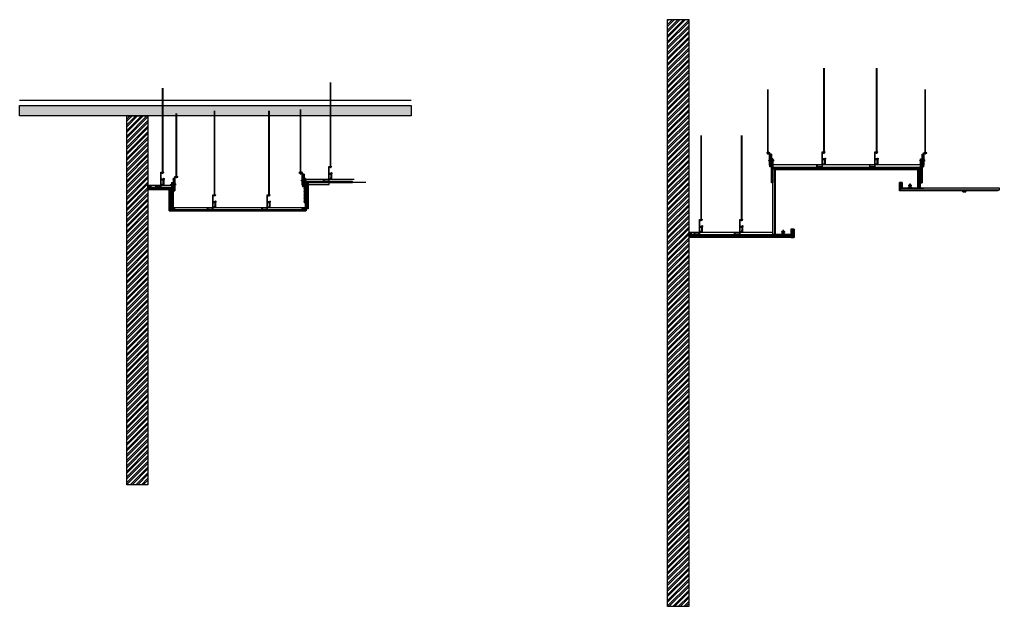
# Model space of a CAD drawing. Extents: x -153478 to 95136, y -45571 to 574449.
# Drawn here: x 2936 to 12233, y 30590 to 36157 of the extents above; entities that cross this region are included whole.
import ezdxf

# ---------------------------------------------------------------- set-up
doc = ezdxf.new("R2010")
doc.units = 0
doc.header["$LTSCALE"] = 10
doc.header["$MEASUREMENT"] = 0
doc.linetypes.add('CENTER', pattern=[50.8, 31.75, -6.35, 6.35, -6.35])
doc.linetypes.add('M-HIDDEN', pattern=[1.875, 1.25, -0.625])
doc.layers.get('0').update_dxf_attribs({"linetype": 'CONTINUOUS'})
for name, color, linetype in [('2', 4, 'CONTINUOUS'), ('A填充', 148, 'CONTINUOUS'), ('A建筑墙体', 160, 'CONTINUOUS'), ('EL-LIG', 1, 'M-HIDDEN'), ('FURN-WIDE', 4, 'CONTINUOUS'), ('TDD—E—立面主轮廓线', 30, 'CONTINUOUS'), ('立、剖、节-标注', 1, 'CONTINUOUS'), ('立、剖、节-粗中线', 3, 'CONTINUOUS')]:
    doc.layers.add(name, color=color, linetype=linetype)

# ---------------------------------------------------------------- blocks, each defined once
blk = doc.blocks.new('A$C5A8433EB')
at = {"color": 251, "linetype": 'CENTER', "ltscale": 0.5}
for p, q in [((-25.6, -18), (-25.6, 18)), ((-43.6, 0), (-7.7, 0))]:
    blk.add_line(p, q, dxfattribs=at)
at = {"ltscale": 5}
for p, q in [((-9.9, 8.9), (-7.9, 8.9)), ((-9.9, -8.9), (-7.9, -8.9))]:
    blk.add_line(p, q, dxfattribs=at)
for points in [[(-19.3, -6.9), (-6.9, -6.9), (-6.9, 6.9), (-19.3, 6.9)], [(-9.9, -8.9), (-9.9, -12.8), (0, -12.8), (0, 12.8), (-9.9, 12.8), (-9.9, 8.9)], [(-7.9, -8.9), (-7.9, -10.8), (-2, -10.8), (-2, 10.8), (-7.9, 10.8), (-7.9, 8.9)]]:
    blk.add_lwpolyline(points, dxfattribs=at)
for points in [[(-4.4, -8.9, -0.8), (-6.9, -8.9), (-6.9, 8.9, -0.8), (-4.4, 8.9), (-4.4, -8.9)], [(-2, -8.9, -0.8), (-4.4, -8.9), (-4.4, 8.9, -0.8), (-2, 8.9), (-2, -8.9)]]:
    blk.add_lwpolyline(points, format="xyb", dxfattribs=at)
blk.add_circle((-25.6, 0), 9.35, dxfattribs=at)
at = {"color": 8, "ltscale": 5}
blk.add_circle((-25.6, 0), 8.88, dxfattribs=at)
blk = doc.blocks.new('A$C6AD4754D')
at = {"color": 148}
for p, q in [((0, 0), (0, 20)), ((0, 20), (8, 20)), ((13, 0), (0, 0)), ((3, 3), (3, 17)), ((3, 17), (8, 17)), ((12.5, 3), (3, 3)), ((8, 17), (8, 20)), ((12.5, 3), (15.5, 4)), ((13, 0), (16, 1)), ((34.8, 4), (15.5, 4)), ((34.3, 1), (16, 1)), ((37.3, 0), (34.3, 1)), ((37.8, 3), (34.8, 4)), ((37.3, 0), (50.3, 0)), ((47.3, 3), (37.8, 3)), ((42.3, 20), (42.3, 17)), ((50.3, 20), (42.3, 20)), ((42.3, 17), (42.3, 20)), ((42.3, 17), (47.3, 17)), ((47.3, 17), (42.3, 17)), ((47.3, 17), (47.3, 3)), ((50.3, 20), (50.3, 0))]:
    blk.add_line(p, q, dxfattribs=at)
blk = doc.blocks.new('R2')
at = {"color": 148}
for p, q in [((-121278.9, 551322.9), (-121278.9, 550527.5)), ((-121273.9, 551322.9), (-121273.9, 550527.5)), ((-121278.9, 550524.5), (-121278.9, 550513.4)), ((-121273.9, 550513.4), (-121278.9, 550513.4)), ((-121273.9, 550524.5), (-121273.9, 550513.4)), ((-121287.9, 550457.4), (-121268, 550457.4)), ((-121287.9, 550449.4), (-121284.9, 550449.4)), ((-121284.9, 550454.4), (-121271, 550454.4)), ((-121284.9, 550449.4), (-121284.9, 550454.4)), ((-121271, 550444.9), (-121272, 550441.9)), ((-121272, 550441.9), (-121272, 550422.6)), ((-121271, 550419.6), (-121272, 550422.6)), ((-121271, 550454.4), (-121271, 550444.9)), ((-121271, 550419.6), (-121271, 550410.1)), ((-121268, 550444.4), (-121269, 550441.4)), ((-121269, 550441.4), (-121269, 550423.1)), ((-121268, 550420.1), (-121269, 550423.1)), ((-121268, 550420.1), (-121268, 550407.1)), ((-121287.9, 550407.1), (-121287.9, 550415.1)), ((-121284.9, 550415.1), (-121287.9, 550415.1)), ((-121268, 550407.1), (-121287.9, 550407.1)), ((-121284.9, 550410.1), (-121284.9, 550415.1)), ((-121271, 550410.1), (-121284.9, 550410.1))]:
    blk.add_line(p, q, dxfattribs=at)
at = {"color": 136}
for p, q in [((-121290.9, 550404.1), (-121290.9, 550527.5)), ((-121290.9, 550527.5), (-121263, 550527.5)), ((-121287.9, 550524.5), (-121263, 550524.5)), ((-121287.9, 550407.1), (-121287.9, 550524.5)), ((-121271.9, 550530.5), (-121280.9, 550530.5)), ((-121280.9, 550527.5), (-121280.9, 550530.5)), ((-121280.9, 550524.5), (-121280.9, 550521.5)), ((-121271.9, 550521.5), (-121280.9, 550521.5)), ((-121271.9, 550527.5), (-121271.9, 550530.5)), ((-121271.9, 550524.5), (-121271.9, 550521.5)), ((-121263, 550524.5), (-121263, 550527.5)), ((-121293.9, 550466.9), (-121293.9, 550457.9)), ((-121290.9, 550466.9), (-121293.9, 550466.9)), ((-121290.9, 550463.9), (-121293.9, 550463.9)), ((-121293.9, 550463.9), (-121290.9, 550463.9)), ((-121290.9, 550460.9), (-121293.9, 550460.9)), ((-121293.9, 550460.9), (-121290.9, 550460.9)), ((-121290.9, 550457.9), (-121293.9, 550457.9)), ((-121287.9, 550463.9), (-121268, 550463.9)), ((-121287.9, 550460.9), (-121268, 550460.9)), ((-121268, 550469), (-121265, 550469)), ((-121268, 550469), (-121268, 550407.1)), ((-121265, 550469), (-121265, 550404.1)), ((-121265, 550466.9), (-121262, 550466.9)), ((-121265, 550463.9), (-121262, 550463.9)), ((-121265, 550460.9), (-121262, 550460.9)), ((-121265, 550457.9), (-121262, 550457.9)), ((-121262, 550466.9), (-121262, 550457.9)), ((-121265, 550404.1), (-121290.9, 550404.1)), ((-121287.9, 550407.1), (-121268, 550407.1))]:
    blk.add_line(p, q, dxfattribs=at)
at = {"layer": 'TDD—E—立面主轮廓线'}
blk.add_blockref('A$C6AD4754D', (-121341.2, 550384.1), dxfattribs=at)
blk = doc.blocks.new('A$C1AE00816')
at = {"layer": '2', "color": 136}
for p, q in [((2.9, 7.9), (40, 7.9)), ((6.6, 4.4), (43.9, 4.4))]:
    blk.add_line(p, q, dxfattribs=at)
for points in [[(6.6, 4.4), (0, 4.4), (0, 7.9), (6.6, 7.9)], [(6.8, 12.1), (2.9, 12.1), (2.9, 0), (6.8, 0)], [(40.2, 4.4), (47.5, 4.4), (47.5, 7.9), (40, 7.9)], [(40.8, 12.1), (44.6, 12.1), (44.6, 0), (40.8, 0)]]:
    blk.add_lwpolyline(points, dxfattribs=at)
blk = doc.blocks.new('R3')
at = {"layer": 'TDD—E—立面主轮廓线'}
h = blk.add_hatch(dxfattribs=at)
h.set_pattern_fill('15厘木工板', color=148, angle=90, pattern_type=2)
h.set_pattern_definition([(110.1363, (-122336.5485, 550874.4185), (-45, 120), [31.9531, -447.34326]), (180, (-122336.548, 550904.42), (-4e-15, -30), [11, -4]), (180, (-122336.548, 550874.42), (-4e-15, -30), [11, -4]), (90, (-122336.548, 550874.419), (-15, 9e-16), []), (90, (-122334.548, 550874.419), (-15, 9e-16), []), (90, (-122347.548, 550874.419), (-15, 9e-16), []), (90, (-122349.548, 550874.419), (-15, 9e-16), [])])
h.paths.add_polyline_path([(-122349.5, 550754.4), (-122334.5, 550754.4), (-122334.5, 550832.4), (-122334.5, 550874.4), (-122349.5, 550874.4)])
h = blk.add_hatch(dxfattribs=at)
h.set_pattern_fill('15厘木工板', color=148, angle=90, pattern_type=2)
h.set_pattern_definition([(110.1363, (-122321.5485, 550832.3831), (-45, 120), [31.9531, -447.34326]), (180, (-122321.548, 550862.383), (-4e-15, -30), [11, -4]), (180, (-122321.548, 550832.383), (-4e-15, -30), [11, -4]), (90, (-122321.548, 550832.383), (-15, 9e-16), []), (90, (-122319.548, 550832.383), (-15, 9e-16), []), (90, (-122332.548, 550832.383), (-15, 9e-16), []), (90, (-122334.548, 550832.383), (-15, 9e-16), [])])
h.paths.add_polyline_path([(-122334.5, 550602.4), (-122319.5, 550602.4), (-122319.5, 550832.4), (-122334.5, 550832.4)])
at = {"layer": '2', "color": 136}
for p, q in [((-122349.5, 550889.4), (-122379.2, 550889.4)), ((-122379.2, 550885.4), (-122379.2, 550889.4)), ((-122353.5, 550885.4), (-122379.2, 550885.4)), ((-122353.5, 550770.5), (-122353.5, 550885.4)), ((-122349.5, 550874.4), (-122349.5, 550889.4))]:
    blk.add_line(p, q, dxfattribs=at)
at = {"layer": '2', "color": 148}
blk.add_line((-122368.6, 550876.4), (-122363.6, 550876.4), dxfattribs=at)
for points in [[(-122368.6, 550876.4), (-122368.6, 551488.3)], [(-122363.6, 550876.4), (-122363.6, 551488.3)], [(-122359.9, 550889.4), (-122359.9, 550893.3), (-122372, 550893.3), (-122372, 550889.4)], [(-122372, 550885.4), (-122372, 550881.2), (-122359.9, 550881.2), (-122359.9, 550885.4)]]:
    blk.add_lwpolyline(points, dxfattribs=at)
at = {"layer": 'FURN-WIDE', "color": 136}
blk.add_line((-122353.5, 550770.5), (-122349.5, 550770.5), dxfattribs=at)
at = {"layer": '立、剖、节-标注', "color": 136}
for p, q in [((-122334.5, 550874.4), (-122349.5, 550874.4)), ((-122334.5, 550832.4), (-122334.5, 550602.4)), ((-122319.5, 550832.4), (-122334.5, 550832.4)), ((-122319.5, 550832.4), (-122319.5, 550602.4)), ((-122319.5, 550832.4), (-122319.5, 550782.4)), ((-122319.5, 550602.4), (-122334.5, 550602.4))]:
    blk.add_line(p, q, dxfattribs=at)
at = {"layer": '立、剖、节-粗中线', "color": 136}
for p, q in [((-122349.5, 550874.4), (-122349.5, 550754.4)), ((-122334.5, 550874.4), (-122334.5, 550754.4)), ((-122334.5, 550754.4), (-122349.5, 550754.4))]:
    blk.add_line(p, q, dxfattribs=at)
at = {"layer": 'TDD—E—立面主轮廓线'}
blk.add_blockref('A$C1AE00816', (-122360.3, 550809.4), dxfattribs=at)
blk = doc.blocks.new('A$C60FC5809')
at = {"lineweight": -3}
h = blk.add_hatch(dxfattribs=at)
h.set_pattern_fill('ANSI31', color=250)
h.paths.add_polyline_path([(18.8, 78.8), (18.8, 1.2), (-8.8, 1.2), (-8.8, 78.8)], flags=16)
h.paths.add_polyline_path([(20, 6), (18.8, 6), (18.8, 74.1), (20, 74.1), (20, 80), (-10, 80), (-10, 0), (20, 0)])
at = {"color": 6}
blk.add_line((18.8, 6), (20, 6), dxfattribs=at)
for points in [[(20, 78.8), (20, 80), (-10, 80), (-10, 0), (20, 0), (20, 6)], [(18.8, 6), (18.8, 1.2), (-8.8, 1.2), (-8.8, 78.8), (18.8, 78.8)], [(20, 78.8), (20, 78.8), (20, 74.1), (18.8, 74.1), (18.8, 78.8)]]:
    blk.add_lwpolyline(points, dxfattribs=at)
blk = doc.blocks.new('A$C37F81517')
h = blk.add_hatch()
h.set_pattern_fill('ANSI31', color=250)
h.set_pattern_definition([(45, (-527414.41329, -308890.10809), (-0.088388347648, 0.088388347648), [])])
h.paths.add_polyline_path([(1.2, 10), (0, 10), (0, 0), (30, 0), (30, 10), (24, 10), (24, 8.8), (28.8, 8.8), (28.8, 1.2), (1.2, 1.2), (1.2, 8.8), (5.9, 8.8), (5.9, 10)])
at = {"linetype": 'ByBlock'}
h = blk.add_hatch(dxfattribs=at)
h.set_pattern_fill('CORK', color=148, scale=20)
h.set_pattern_definition([(360, (-525609.351, -319090.4437), (6e-16, 2.5), []), (135, (-525608.101, -319091.694), (-4.99999999, -4.99999999), [3.53553392, -3.53553392]), (135, (-525607.476, -319091.694), (-4.99999999, -4.99999999), [3.53553392, -3.53553392]), (135, (-525606.851, -319091.694), (-4.99999999, -4.99999999), [3.53553392, -3.53553392])])
h.paths.add_polyline_path([(28.8, 1.2), (1.2, 1.2), (1.2, 8.8), (28.8, 8.8)])
at = {"color": 6}
blk.add_lwpolyline([(1.2, 10), (0, 10), (0, 0), (30, 0), (30, 10), (24, 10), (24, 8.8), (28.8, 8.8), (28.8, 1.2), (1.2, 1.2), (1.2, 8.8), (5.9, 8.8), (5.9, 10), (1.2, 10), (1.2, 10)], dxfattribs=at)
at = {"layer": 'A建筑墙体', "color": 30}
blk.add_lwpolyline([(28.8, 1.2), (1.2, 1.2), (1.2, 8.8), (28.8, 8.8)], close=True, dxfattribs=at)

msp = doc.modelspace()

# ---------------------------------------------------------------- hatches: boundary and pattern name
at = {"linetype": 'ByBlock'}
h = msp.add_hatch(dxfattribs=at)
h.set_pattern_fill('CORK', color=148, scale=20, angle=-180)
h.set_pattern_definition([(180, (536896.9302, 353843.8337), (-9e-16, -2.5), []), (315, (536895.68, 353845.084), (4.99999999, 4.99999999), [3.53553392, -3.53553392]), (315, (536895.055, 353845.084), (4.99999999, 4.99999999), [3.53553392, -3.53553392]), (315, (536894.43, 353845.084), (4.99999999, 4.99999999), [3.53553392, -3.53553392])])
h.paths.add_polyline_path([(10084.6, 34758.6), (11484.6, 34758.6), (11484.6, 34743.6), (10084.6, 34743.6)])
h = msp.add_hatch(dxfattribs=at)
h.set_pattern_fill('CORK', color=148, scale=20, angle=-90)
h.set_pattern_definition([(270, (-309000.6634, 559782.4404), (2.5, -5e-16), []), (45, (-309001.9134, 559781.1904), (-4.99999999, 4.99999999), [3.53553392, -3.53553392]), (45, (-309001.9134, 559780.5654), (-4.99999999, 4.99999999), [3.53553392, -3.53553392]), (45, (-309001.9134, 559779.9404), (-4.99999999, 4.99999999), [3.53553392, -3.53553392])])
h.paths.add_polyline_path([(10084.6, 34118.6), (10084.6, 34743.6), (10099.6, 34743.6), (10099.6, 34118.6)])
h = msp.add_hatch(dxfattribs=at)
h.set_pattern_fill('CROSS', color=148, scale=15, angle=180)
h.set_pattern_definition([(180, (-307994.0955, 560795.439), (-3.75, -3.75), [1.875, -5.625]), (270, (-307995.033, 560796.3765), (3.75, -3.75), [1.875, -5.625])])
h.paths.add_polyline_path([(11469.6, 34743.6), (10099.6, 34743.6), (10099.6, 34735.1), (11469.6, 34735.1)])
h = msp.add_hatch(dxfattribs=at)
h.set_pattern_fill('CROSS', color=148, scale=15, angle=270)
h.set_pattern_definition([(270, (-515952.2687, -285100.0853), (3.75, -3.75), [1.875, -5.625]), (0, (-515953.206, -285101.0228), (3.75, 3.75), [1.875, -5.625])])
h.paths.add_polyline_path([(10099.6, 34735.1), (10099.6, 34118.6), (10108.1, 34118.6), (10108.1, 34735.1)])
h = msp.add_hatch(dxfattribs=at)
h.set_pattern_fill('CROSS', color=148, scale=15, angle=270)
h.set_pattern_definition([(270, (-515578.496, -284661.0853), (3.75, -3.75), [1.875, -5.625]), (0, (-515579.4335, -284662.0228), (3.75, 3.75), [1.875, -5.625])])
h.paths.add_polyline_path([(11469.6, 34735.1), (11469.6, 34557.6), (11461.1, 34557.6), (11461.1, 34735.1)])
h = msp.add_hatch(dxfattribs=at)
h.set_pattern_fill('CORK', color=148, scale=20, angle=-90)
h.set_pattern_definition([(270, (-308626.8907, 560221.4404), (2.5, -5e-16), []), (45, (-308628.141, 560220.1904), (-4.99999999, 4.99999999), [3.53553392, -3.53553392]), (45, (-308628.141, 560219.5654), (-4.99999999, 4.99999999), [3.53553392, -3.53553392]), (45, (-308628.141, 560218.9404), (-4.99999999, 4.99999999), [3.53553392, -3.53553392])])
h.paths.add_polyline_path([(11484.6, 34557.6), (11484.6, 34743.6), (11469.6, 34743.6), (11469.6, 34557.6)])
h = msp.add_hatch(dxfattribs=at)
h.set_pattern_fill('CORK', color=148, scale=20, angle=-90)
h.set_pattern_definition([(270, (-313435.8318, 560036.5511), (2.5, -5e-16), []), (45, (-313437.082, 560035.301), (-4.99999999, 4.99999999), [3.53553392, -3.53553392]), (45, (-313437.082, 560034.676), (-4.99999999, 4.99999999), [3.53553392, -3.53553392]), (45, (-313437.082, 560034.051), (-4.99999999, 4.99999999), [3.53553392, -3.53553392])])
h.paths.add_polyline_path([(5649.4, 34372.7), (5649.4, 34621.7), (5664.4, 34621.7), (5664.4, 34372.7)])
h = msp.add_hatch(dxfattribs=at)
h.set_pattern_fill('CROSS', color=148, scale=15, angle=180)
h.set_pattern_definition([(180, (-313563.0037, 560673.5497), (-3.75, -3.75), [1.875, -5.625]), (270, (-313563.9412, 560674.4872), (3.75, -3.75), [1.875, -5.625])])
h.paths.add_polyline_path([(6095.4, 34621.7), (5664.4, 34621.7), (5664.4, 34613.2), (6095.4, 34613.2)])
h = msp.add_hatch(dxfattribs=at)
h.set_pattern_fill('CROSS', color=148, scale=15, angle=270)
h.set_pattern_definition([(270, (-520387.437, -284854.7147), (3.75, -3.75), [1.875, -5.625]), (0, (-520388.3746, -284855.652), (3.75, 3.75), [1.875, -5.625])])
h.paths.add_polyline_path([(5664.4, 34613.2), (5664.4, 34372.7), (5672.9, 34372.7), (5672.9, 34613.2)])
h = msp.add_hatch(dxfattribs=at)
h.set_pattern_fill('CROSS', color=148, scale=15, angle=270)
h.set_pattern_definition([(270, (-514665.1536, -284684.5853), (3.75, -3.75), [1.875, -5.625]), (0, (-514666.091, -284685.5228), (3.75, 3.75), [1.875, -5.625])])
h.paths.add_polyline_path([(11294.1, 34612.1), (11294.1, 34542.6), (11285.6, 34542.6), (11285.6, 34612.1)])
h = msp.add_hatch(dxfattribs=at)
h.set_pattern_fill('CORK', color=148, scale=20, angle=-90)
h.set_pattern_definition([(270, (-307713.5483, 560197.9404), (2.5, -5e-16), []), (45, (-307714.798, 560196.6904), (-4.99999999, 4.99999999), [3.53553392, -3.53553392]), (45, (-307714.798, 560196.0654), (-4.99999999, 4.99999999), [3.53553392, -3.53553392]), (45, (-307714.798, 560195.4404), (-4.99999999, 4.99999999), [3.53553392, -3.53553392])])
h.paths.add_polyline_path([(11309.1, 34557.6), (11309.1, 34612.1), (11294.1, 34612.1), (11294.1, 34557.6)])
h = msp.add_hatch(dxfattribs=at)
h.set_pattern_fill('CORK', color=148, scale=20, angle=-180)
h.set_pattern_definition([(180, (529783.2617, 353652.9445), (-9e-16, -2.5), []), (315, (529782.012, 353654.1945), (4.99999999, 4.99999999), [3.53553392, -3.53553392]), (315, (529781.387, 353654.1945), (4.99999999, 4.99999999), [3.53553392, -3.53553392]), (315, (529780.762, 353654.1945), (4.99999999, 4.99999999), [3.53553392, -3.53553392])])
h.paths.add_polyline_path([(4153.9, 34567.7), (4378.4, 34567.7), (4378.4, 34552.7), (4153.9, 34552.7)])
h = msp.add_hatch(dxfattribs=at)
h.set_pattern_fill('CROSS', color=148, scale=15, angle=180)
h.set_pattern_definition([(180, (-315107.6126, 560604.55), (-3.75, -3.75), [1.875, -5.625]), (270, (-315108.55, 560605.4874), (3.75, -3.75), [1.875, -5.625])])
h.paths.add_polyline_path([(4363.4, 34552.7), (4153.9, 34552.7), (4153.9, 34544.2), (4363.4, 34544.2)])
h = msp.add_hatch(dxfattribs=at)
h.set_pattern_fill('CROSS', color=148, scale=15, angle=90)
h.set_pattern_definition([(90, (530415.261, 353814.2252), (-3.75, 3.75), [1.875, -5.625]), (180, (530416.1984, 353815.1627), (-3.75, -3.75), [1.875, -5.625])])
h.paths.add_polyline_path([(4363.4, 34352.7), (4363.4, 34544.2), (4354.9, 34544.2), (4354.9, 34352.7)])
h = msp.add_hatch(dxfattribs=at)
h.set_pattern_fill('CORK', color=148, scale=20, angle=-270)
h.set_pattern_definition([(90, (323463.6555, -491076.649), (-2.5, 1e-15), []), (225, (323464.9055, -491075.399), (4.99999999, -4.99999999), [3.53553392, -3.53553392]), (225, (323464.9055, -491074.774), (4.99999999, -4.99999999), [3.53553392, -3.53553392]), (225, (323464.9055, -491074.149), (4.99999999, -4.99999999), [3.53553392, -3.53553392])])
h.paths.add_polyline_path([(4378.4, 34552.7), (4378.4, 34352.7), (4363.4, 34352.7), (4363.4, 34552.7)])
h = msp.add_hatch(dxfattribs=at)
h.set_pattern_fill('CROSS', color=148, scale=15, angle=180)
h.set_pattern_definition([(180, (-308682.323, 560594.439), (-3.75, -3.75), [1.875, -5.625]), (270, (-308683.2603, 560595.3765), (3.75, -3.75), [1.875, -5.625])])
h.paths.add_polyline_path([(11285.6, 34542.6), (12218.2, 34542.6), (12218.2, 34534.1), (11285.6, 34534.1)])
h = msp.add_hatch(dxfattribs=at)
h.set_pattern_fill('CORK', color=148, scale=20, angle=-180)
h.set_pattern_definition([(180, (536208.7029, 353642.8337), (-9e-16, -2.5), []), (315, (536207.453, 353644.084), (4.99999999, 4.99999999), [3.53553392, -3.53553392]), (315, (536206.828, 353644.084), (4.99999999, 4.99999999), [3.53553392, -3.53553392]), (315, (536206.203, 353644.084), (4.99999999, 4.99999999), [3.53553392, -3.53553392])])
h.paths.add_polyline_path([(12233.2, 34557.6), (11294.1, 34557.6), (11294.1, 34542.6), (12233.2, 34542.6)])
h = msp.add_hatch(dxfattribs=at)
h.set_pattern_fill('CROSS', color=148, scale=15, angle=180)
h.set_pattern_definition([(180, (-314330.0584, 560404.55), (-3.75, -3.75), [1.875, -5.625]), (270, (-314330.996, 560405.4875), (3.75, -3.75), [1.875, -5.625])])
h.paths.add_polyline_path([(5652.9, 34352.7), (4354.9, 34352.7), (4354.9, 34344.2), (5652.9, 34344.2)])
h = msp.add_hatch(dxfattribs=at)
h.set_pattern_fill('CROSS', color=148, scale=15, angle=270)
h.set_pattern_definition([(270, (-520407.4373, -284901.7687), (3.75, -3.75), [1.875, -5.625]), (360, (-520408.3748, -284902.706), (3.75, 3.75), [1.875, -5.625])])
h.paths.add_polyline_path([(5644.4, 34372.7), (5644.4, 34352.7), (5652.9, 34352.7), (5652.9, 34372.7)])
h = msp.add_hatch(dxfattribs=at)
h.set_pattern_fill('CROSS', color=148, scale=15, angle=180)
h.set_pattern_definition([(180, (-313608.6124, 560424.55), (-3.75, -3.75), [1.875, -5.625]), (270, (-313609.55, 560425.4876), (3.75, -3.75), [1.875, -5.625])])
h.paths.add_polyline_path([(5672.9, 34372.7), (5652.9, 34372.7), (5652.9, 34364.2), (5672.9, 34364.2)])
h = msp.add_hatch(dxfattribs=at)
h.set_pattern_fill('CORK', color=148, scale=20, angle=-90)
h.set_pattern_definition([(270, (-308897.618, 559778.4404), (2.5, -5e-16), []), (45, (-308898.868, 559777.1904), (-4.99999999, 4.99999999), [3.53553392, -3.53553392]), (45, (-308898.868, 559776.5654), (-4.99999999, 4.99999999), [3.53553392, -3.53553392]), (45, (-308898.868, 559775.9404), (-4.99999999, 4.99999999), [3.53553392, -3.53553392])])
h.paths.add_polyline_path([(10269.6, 34090.3), (10269.6, 34167.9), (10255.8, 34167.9), (10255.8, 34090.3)])
h = msp.add_hatch(dxfattribs=at)
h.set_pattern_fill('CORK', color=148, scale=20, angle=-90)
h.set_pattern_definition([(270, (-308917.618, 559778.4404), (2.5, -5e-16), []), (45, (-308918.868, 559777.1904), (-4.99999999, 4.99999999), [3.53553392, -3.53553392]), (45, (-308918.868, 559776.5654), (-4.99999999, 4.99999999), [3.53553392, -3.53553392]), (45, (-308918.868, 559775.9404), (-4.99999999, 4.99999999), [3.53553392, -3.53553392])])
h.paths.add_polyline_path([(10283.4, 34090.3), (10283.4, 34167.9), (10269.6, 34167.9), (10269.6, 34090.3)])
h = msp.add_hatch(dxfattribs=at)
h.set_pattern_fill('CORK', color=148, scale=20)
h.set_pattern_definition([(0, (-516119.6213, -284981.6532), (0, 2.5), []), (135, (-516118.371, -284982.903), (-4.99999999, -4.99999999), [3.53553392, -3.53553392]), (135, (-516117.746, -284982.903), (-4.99999999, -4.99999999), [3.53553392, -3.53553392]), (135, (-516117.121, -284982.903), (-4.99999999, -4.99999999), [3.53553392, -3.53553392])])
h.paths.add_polyline_path([(10255.8, 34103.6), (9284.6, 34103.6), (9284.6, 34118.6), (10255.8, 34118.6)])
h = msp.add_hatch(dxfattribs=at)
h.set_pattern_fill('CROSS', color=148, scale=15, angle=270)
h.set_pattern_definition([(270, (-515688.9883, -285236.062), (3.75, -3.75), [1.875, -5.625]), (0, (-515689.926, -285236.9997), (3.75, 3.75), [1.875, -5.625])])
h.paths.add_polyline_path([(9284.6, 34095.1), (10255.8, 34095.1), (10255.8, 34103.6), (9284.6, 34103.6)])
at = {"layer": 'A填充'}
h = msp.add_hatch(dxfattribs=at)
h.set_pattern_fill('ANSI32', color=148, scale=100)
h.set_pattern_definition([(45, (149436.595, -536513.73), (-26.5165043, 26.5165043), []), (45, (149454.273, -536513.73), (-26.5165043, 26.5165043), [])])
h.paths.add_polyline_path([(9084.6, 36157.4), (9284.6, 36157.4), (9284.6, 30590.1), (9084.6, 30590.2)])
h = msp.add_hatch(dxfattribs=at)
h.set_pattern_fill('ANSI32', color=148, scale=100)
h.set_pattern_definition([(45, (144308.03, -537727.895), (-26.5165043, 26.5165043), []), (45, (144325.707, -537727.895), (-26.5165043, 26.5165043), [])])
h.paths.add_polyline_path([(3953.9, 35243.2), (4153.9, 35243.2), (4153.9, 31743.2), (3953.9, 31743.2)])
at = {"layer": 'A建筑墙体'}
h = msp.add_hatch(color=8, dxfattribs=at)
h.dxf.hatch_style = 1
h.paths.add_polyline_path([(2935.6, 35343.2), (6651.4, 35343.2), (6651.4, 35243.2), (2935.6, 35243.2)])

# ---------------------------------------------------------------- linework, layer by layer
at = {"color": 136}
for p, q in [((11484.4, 34778.6), (10084.6, 34778.6)), ((4153.9, 34587.8), (4378.4, 34587.8)), ((6108.9, 34641.7), (5649.4, 34641.7)), ((5650.4, 34372.8), (4378.4, 34372.8)), ((10084.6, 34138.7), (9284.6, 34138.7))]:
    msp.add_line(p, q, dxfattribs=at)
at = {"color": 160}
for p, q in [((10109.1, 34119.1), (10109.1, 34734.1)), ((11460.1, 34734.1), (10109.1, 34734.1)), ((11460.1, 34558.1), (11460.1, 34734.1)), ((11284.6, 34613.1), (11284.6, 34533.1)), ((11309.6, 34613.1), (11284.6, 34613.1)), ((11309.6, 34613.1), (11309.6, 34558.1)), ((11884.6, 34533.1), (11284.6, 34533.1)), ((11309.6, 34558.1), (11460.1, 34558.1)), ((12208.7, 34533.1), (11914.6, 34533.1)), ((10254.6, 34163.2), (10254.6, 34119.1)), ((9284.6, 34094.1), (10254.6, 34094.1)), ((10254.6, 34119.1), (10109.1, 34119.1))]:
    msp.add_line(p, q, dxfattribs=at)
at = {"color": 148, "linetype": 'ByBlock'}
for p, q in [((4179.8, 34567.7), (4153.9, 34587.8)), ((4153.9, 34567.7), (4179.8, 34587.8)), ((4404.3, 34352.7), (4378.4, 34372.8)), ((4378.4, 34352.7), (4404.3, 34372.8)), ((5644.4, 34352.7), (5618.5, 34372.8)), ((5618.5, 34352.7), (5644.4, 34372.8)), ((9310.5, 34118.6), (9284.6, 34138.7)), ((9284.6, 34118.6), (9310.5, 34138.7))]:
    msp.add_line(p, q, dxfattribs=at)
at = {"color": 160}
for points in [[(5673.9, 34593.2), (5673.9, 34363.2), (5653.9, 34363.2), (5653.9, 34343.2), (4353.9, 34343.2), (4353.9, 34543.2), (4153.9, 34543.2)], [(6221.1, 34612.2), (5872.9, 34612.2)]]:
    msp.add_lwpolyline(points, dxfattribs=at)
at = {"color": 136}
for points in [[(4153.9, 34587.8), (4179.8, 34587.8), (4179.8, 34567.7), (4153.9, 34567.7)], [(4378.4, 34372.8), (4404.3, 34372.8), (4404.3, 34352.7), (4378.4, 34352.7)], [(5618.5, 34372.8), (5644.4, 34372.8), (5644.4, 34352.7), (5618.5, 34352.7)], [(9284.6, 34138.7), (9310.5, 34138.7), (9310.5, 34118.6), (9284.6, 34118.6)]]:
    msp.add_lwpolyline(points, close=True, dxfattribs=at)
at = {"color": 6, "linetype": 'ByBlock'}
msp.add_lwpolyline([(5672.9, 34593.2), (5872.9, 34593.2), (5872.9, 34613.2), (5672.9, 34613.2)], close=True, dxfattribs=at)
at = {"layer": 'A建筑墙体', "color": 160}
msp.add_line((2935.6, 35393.2), (6651.4, 35393.2), dxfattribs=at)
at = {"layer": 'A建筑墙体', "color": 30}
for p, q in [((10108.1, 34118.6), (10108.1, 34735.1)), ((11461.1, 34557.6), (11461.1, 34734.1)), ((12209.7, 34534.1), (11313.4, 34534.1)), ((11339.1, 34557.6), (11515.6, 34557.6)), ((9284.6, 34103.6), (9284.6, 34095.1)), ((9284.6, 34095.1), (10254.6, 34095.1)), ((10231.1, 34118.6), (10108.1, 34118.6))]:
    msp.add_line(p, q, dxfattribs=at)
for points in [[(9084.6, 36157.4), (9284.6, 36157.4), (9284.6, 30590.1), (9084.6, 30590.2)], [(10084.6, 34758.6), (11484.6, 34758.6), (11484.6, 34743.6), (10084.6, 34743.6)], [(10084.6, 34118.6), (10084.6, 34743.6), (10099.6, 34743.6), (10099.6, 34118.6)], [(11469.6, 34743.6), (10099.6, 34743.6), (10099.6, 34735.1), (11469.6, 34735.1)], [(10099.6, 34735.1), (10099.6, 34118.6), (10108.1, 34118.6), (10108.1, 34735.1)], [(11469.6, 34735.1), (11469.6, 34557.6), (11461.1, 34557.6), (11461.1, 34735.1)], [(11484.6, 34557.6), (11484.6, 34743.6), (11469.6, 34743.6), (11469.6, 34557.6)], [(5649.4, 34372.7), (5649.4, 34621.7), (5664.4, 34621.7), (5664.4, 34372.7)], [(6095.4, 34621.7), (5664.4, 34621.7), (5664.4, 34613.2), (6095.4, 34613.2)], [(5664.4, 34613.2), (5664.4, 34372.7), (5672.9, 34372.7), (5672.9, 34613.2)], [(11294.1, 34612.1), (11294.1, 34542.6), (11285.6, 34542.6), (11285.6, 34612.1)], [(11309.1, 34557.6), (11309.1, 34612.1), (11294.1, 34612.1), (11294.1, 34557.6)], [(4153.9, 34567.7), (4378.4, 34567.7), (4378.4, 34552.7), (4153.9, 34552.7)], [(4363.4, 34552.7), (4153.9, 34552.7), (4153.9, 34544.2), (4363.4, 34544.2)], [(4363.4, 34352.7), (4363.4, 34544.2), (4354.9, 34544.2), (4354.9, 34352.7)], [(4378.4, 34552.7), (4378.4, 34352.7), (4363.4, 34352.7), (4363.4, 34552.7)], [(11285.6, 34542.6), (12218.2, 34542.6), (12218.2, 34534.1), (11285.6, 34534.1)], [(12233.2, 34557.6), (11294.1, 34557.6), (11294.1, 34542.6), (12233.2, 34542.6)], [(5652.9, 34352.7), (4354.9, 34352.7), (4354.9, 34344.2), (5652.9, 34344.2)], [(5644.4, 34372.7), (5644.4, 34352.7), (5652.9, 34352.7), (5652.9, 34372.7)], [(5672.9, 34372.7), (5652.9, 34372.7), (5652.9, 34364.2), (5672.9, 34364.2)], [(10269.6, 34090.3), (10269.6, 34167.9), (10255.8, 34167.9), (10255.8, 34090.3)], [(10283.4, 34090.3), (10283.4, 34167.9), (10269.6, 34167.9), (10269.6, 34090.3)], [(10255.8, 34103.6), (9284.6, 34103.6), (9284.6, 34118.6), (10255.8, 34118.6)], [(9284.6, 34095.1), (10255.8, 34095.1), (10255.8, 34103.6), (9284.6, 34103.6)]]:
    msp.add_lwpolyline(points, close=True, dxfattribs=at)
at = {"layer": 'A建筑墙体', "color": 160}
for points in [[(2935.6, 35343.2), (6651.4, 35343.2), (6651.4, 35243.2), (2935.6, 35243.2)], [(3953.9, 35243.2), (4153.9, 35243.2), (4153.9, 31743.2), (3953.9, 31743.2)]]:
    msp.add_lwpolyline(points, close=True, dxfattribs=at)
at = {"layer": 'A建筑墙体', "color": 30}
msp.add_lwpolyline([(6221.1, 34613.2), (5672.9, 34613.2), (5672.9, 34364.2), (5652.9, 34364.2), (5652.9, 34344.2), (4354.9, 34344.2)], dxfattribs=at)

# ---------------------------------------------------------------- block references
at = {"lineweight": -3}
msp.add_blockref('A$C37F81517', (11884.6, 34524.1), dxfattribs=at)
at = {"color": 0, "lineweight": -3, "xscale": -1}
msp.add_blockref('A$C60FC5809', (10274.6, 34089.1), dxfattribs=at)
at = {"layer": 'EL-LIG', "color": 100, "xscale": -1, "rotation": 90}
msp.add_blockref('A$C5A8433EB', (11384.8, 34558.1), dxfattribs=at)
at = {"layer": 'EL-LIG', "color": 100, "rotation": 270}
msp.add_blockref('A$C5A8433EB', (10181.8, 34119.1), dxfattribs=at)
at = {"layer": 'TDD—E—立面主轮廓线'}
for name, p in [('R2', (131843.5, -515625.5)), ('R2', (132343.5, -515625.5)), ('R2', (127161.3, -515762.4)), ('R2', (125568.2, -515816.3)), ('R3', (132404.1, -515994.6)), ('R2', (126059.8, -516031.4)), ('R2', (126576.6, -516031.4)), ('R3', (127969, -516184)), ('R2', (130678.2, -516265.4)), ('R2', (131061.6, -516265.4))]:
    msp.add_blockref(name, p, dxfattribs=at)
at = {"layer": 'TDD—E—立面主轮廓线', "xscale": -1}
for p in [(-110835.2, -515994.6), (-117941.1, -516221.6)]:
    msp.add_blockref('R3', p, dxfattribs=at)

doc.saveas('drawing.dxf')
